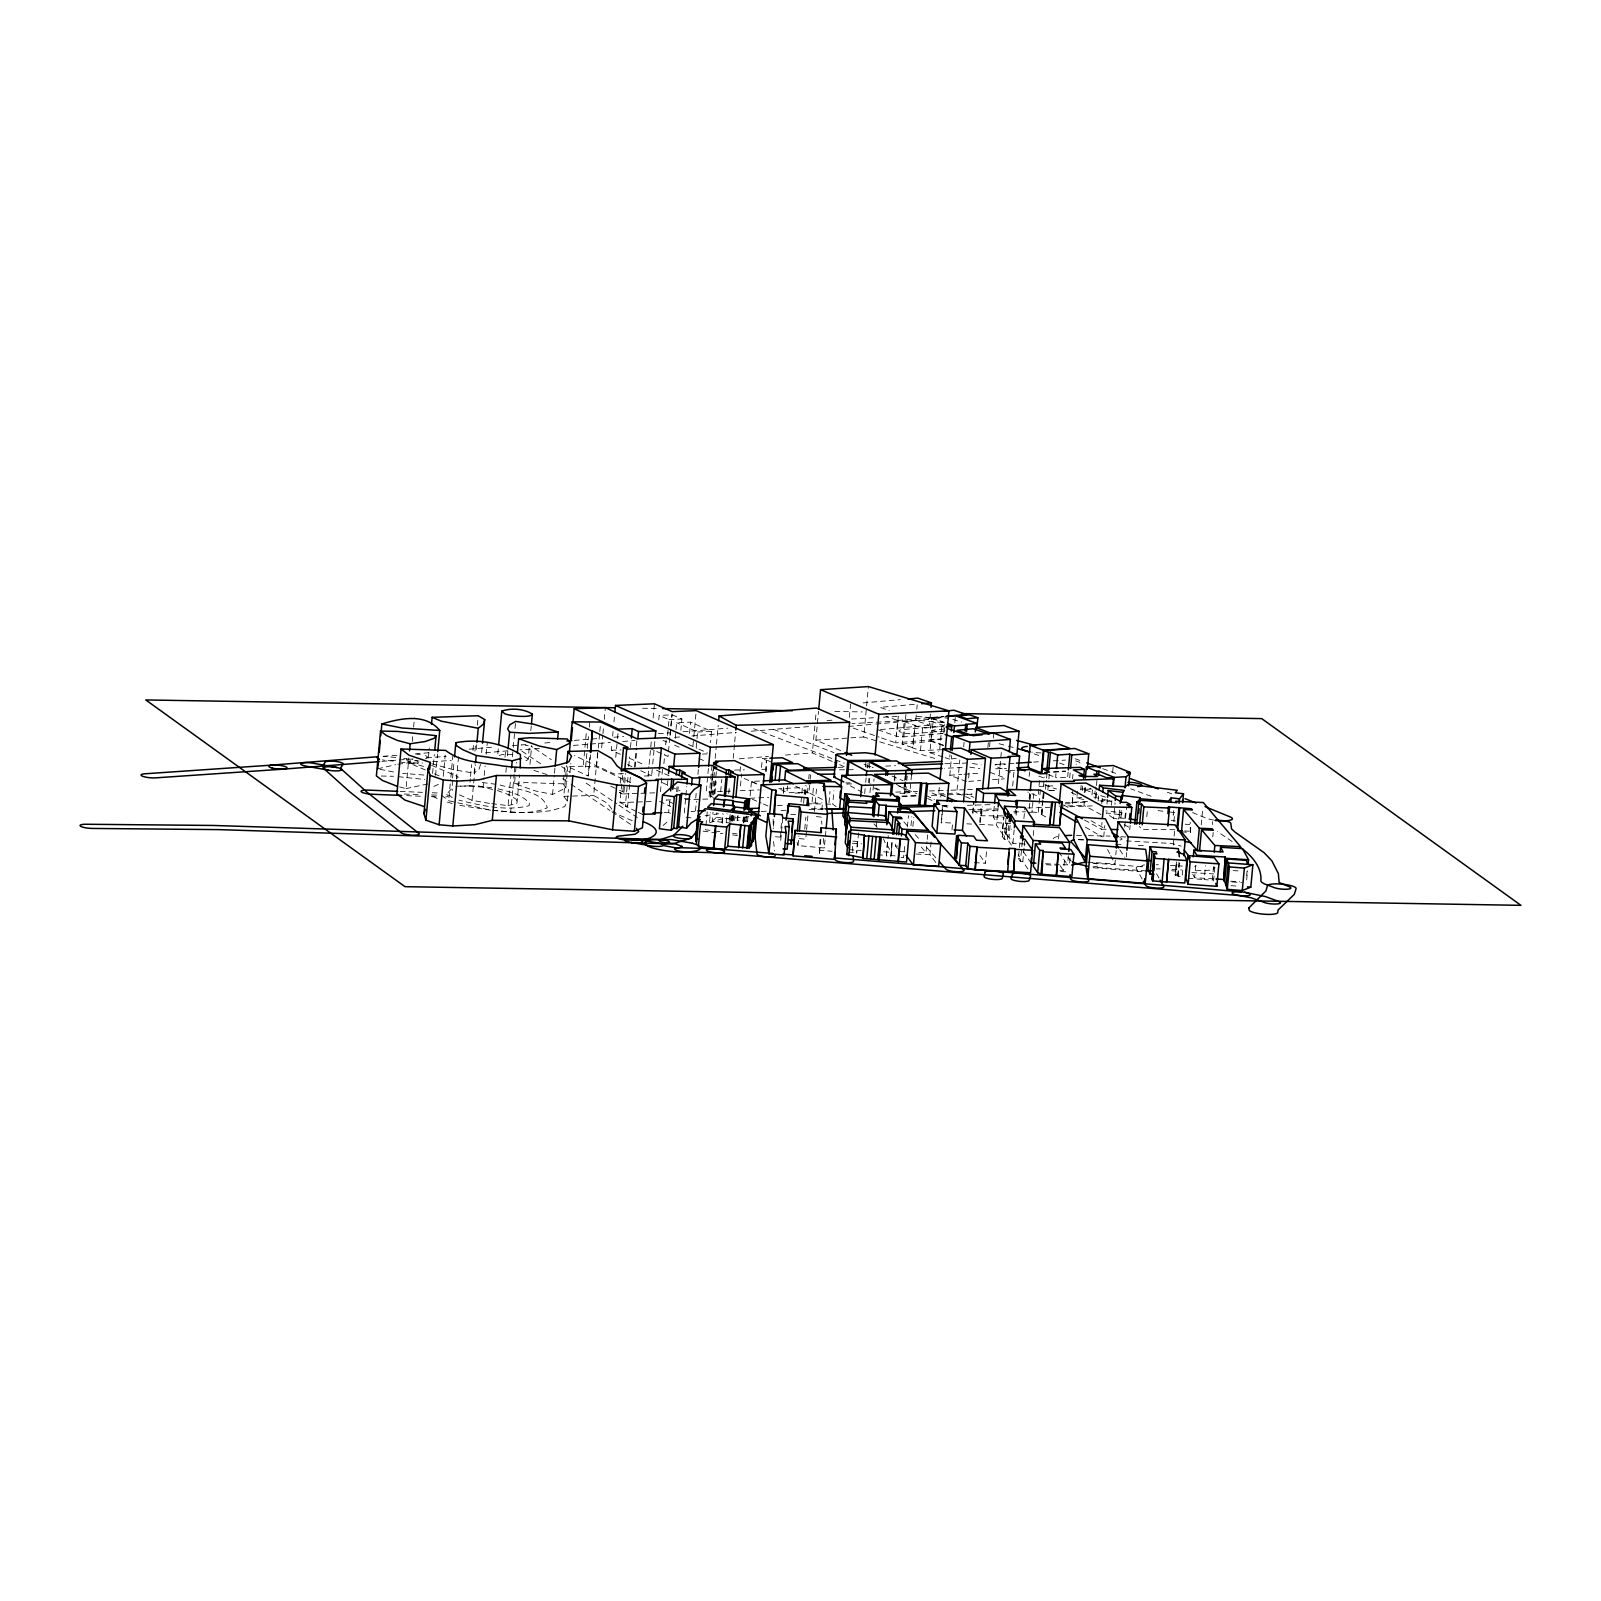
<?xml version="1.0" encoding="UTF-8"?>
<svg xmlns="http://www.w3.org/2000/svg" width="1601" height="1601" viewBox="0 0 1601 1601"><rect width="100%" height="100%" fill="white"/><g stroke="black" fill="none" stroke-linecap="round" stroke-linejoin="round"><path stroke-width="0.75" stroke-dasharray="5 3.75" d="M1212.617 824.575L1212.617 821.653M399.59 786.932L406.014 788.613L408.855 757.933M397.788 764.257L410.316 762.596L410.757 757.873M412.278 741.363L412.718 736.64M413.598 727.194L414.479 717.748M428.428 757.453L429.308 748.007M432.59 773.443L434.331 754.551M435.592 775.324L437.553 754.091M443.237 776.385L445.198 755.132M488.305 809.646L448.68 800.74L450.641 779.487M450.862 777.145L452.823 755.892M452.343 780.467L452.262 790.454M452.563 778.106L454.104 761.596M456.465 779.147L458.887 753.19M455.825 786.231L469.653 785.891L470.314 778.806M470.534 776.445L471.635 764.638M472.935 750.469L473.596 743.404M474.957 751.149L475.597 744.065M477.358 725.193L478.239 715.747M431.71 763.717L453.783 769.801L474.096 773.123L474.977 763.697M476.277 749.528L476.718 744.805M489.366 803.402L472.055 800.34L475.357 764.938M481.621 752.63L482.281 745.546M492.608 789.433L483.142 787.292L484.022 777.846M484.242 775.484L485.103 766.058M486.204 754.251L487.304 742.444M498.291 748.888L497.631 755.972L502.574 754.371L512.76 754.411M504.995 757.173L505.656 750.089M505.876 772.342L506.316 767.619M507.417 755.812L507.857 751.089M512.38 756.813L513.02 749.728M513.241 747.367L514.782 730.836M515.002 728.475L515.662 721.411M491.707 803.682L508.077 805.623L510.939 774.924M492.428 810.126L510.659 812.247L514.161 774.464M514.381 772.102L514.802 767.399M567.154 773.763L565.853 787.932L552.545 794.416L535.334 790.954L514.521 783.549L515.382 774.124M515.602 771.762L516.483 762.316M508.077 805.623L516.963 803.262L519.585 774.944M525.908 760.555A15.61 3.302 5.3 0 0 528.19 758.974L529.291 747.187M530.812 730.656L531.252 725.933M529.951 764.317L531.692 745.446M552.545 794.416L554.286 775.544M554.506 773.183L554.967 767.439M565.853 787.932L563.212 783.85L564.092 774.404M564.292 772.042L564.733 767.319M510.659 812.247L534.474 812.508L551.284 810.666L564.733 806.604L567.334 801.1L563.772 796.297L566.614 765.618M567.374 771.422L567.815 766.699M567.334 801.1L568.435 789.293M569.956 772.763L570.837 763.317M630.754 782.689L596.533 766.879L583.224 766.179L584.745 749.648M584.965 747.287L586.286 733.138M585.586 767.259L587.107 750.749M587.327 748.387L588.428 736.58M589.308 727.134L589.728 722.411M590.589 754.751L588.167 776.005L590.149 754.771M611.702 809.085L607.499 803.282L593.671 795.457L597.813 750.609M596.533 766.879L598.054 750.369M598.274 748.007L599.595 733.838M599.815 731.477L600.695 722.031M601.636 747.767L602.736 735.96M602.957 733.598L603.397 728.875M604.277 719.429L605.358 707.622M620.367 754.271L611.322 750.289L611.762 745.566M612.643 736.12L613.083 731.397M613.943 721.971L614.384 717.248M615.765 757.433L617.286 740.923M617.506 738.561L618.166 731.477M620.227 783.029L621.088 773.583M629.653 784.53L627.652 806.164L619.987 802.561L623.109 768.92M654.729 792.835L622.569 793.956L623.449 784.51M623.67 782.149L624.31 775.064M622.569 793.956L619.347 792.455L623.93 792.295L625.691 773.423M628.733 766.399L629.613 756.953M630.494 747.507L631.154 740.442M636.037 811.287L625.291 806.244L627.312 784.61M627.532 782.209L627.972 777.406M629.873 782.129L630.774 772.523M634.436 767.159L636.197 748.267M636.398 745.906L637.058 738.821M635.237 766.939L636.978 748.067M653.108 717.968L654.429 703.8M648.065 776.105L648.825 766.599M649.145 764.297L651.567 738.341M644.242 776.025L651.647 775.765L652.528 766.319M652.748 763.957L654.949 740.342M658.751 719.93L659.172 715.427L672.08 714.826L681.906 719.009L680.865 730.216M658.731 776.225L659.172 771.502M660.453 791.695L662.694 767.659M663.895 763.697L664.775 754.251M665.656 744.825L666.096 740.102M667.577 735.319L668.197 728.595M668.397 726.354L669.018 719.629L659.172 715.427M669.778 737.601L668.017 756.493L650.266 748.648M669.998 735.239L670.659 728.155M670.859 725.793L671.96 714.006M670.219 734.999L670.839 728.275M671.039 726.033L672.08 714.826M667.377 785.611L668.057 778.406M675.222 738.401L675.842 731.677M676.042 729.436L676.683 722.711L690.611 722.131L711.544 731.377L710.504 742.584M670.499 813.368L668.638 812.487L669.958 798.078M676.563 791.614L677.023 786.811M677.783 791.715L678.244 786.912M689.571 733.338L690.611 722.131M684.287 812.928L686.729 786.491M692.953 746.046L693.613 738.962M693.833 736.6L696.235 710.624M696.155 747.647L696.775 740.923M696.995 738.681L697.616 731.957L676.683 722.711M695.755 798.078L696.175 793.356M697.936 774.484L698.596 767.399M695.494 810.886L696.395 801.26M708.402 768.52L706.221 792.115L730.436 791.114M707.222 811.847L705.541 829.798L712.505 830.699M712.025 765.398L708.903 799.039L685.088 799.579M710.324 797.538L712.345 775.925M713.085 769.741L710.624 796.177L713.346 797.438M710.884 796.638L713.566 767.8M715.147 758.434L716.247 746.626M716.468 744.265L718.209 725.393M709.583 821.613L710.424 812.648M712.325 794.897L714.546 770.882M713.566 795.037L714.907 780.628M714.266 794.156L716.708 767.72M731.237 823.114L712.205 821.193L713.025 812.227M714.987 793.636L716.107 781.628M712.205 821.193L716.488 817.23L716.908 812.748M720.69 791.474L721.791 779.447M721.971 822.494L722.811 813.528M722.291 823.274L723.112 814.289M728.735 793.616L729.396 786.411M726.214 822.774L727.054 813.808M733.178 758.354L734.499 744.185M734.719 741.823L735.599 732.377M738.141 815.589L737.2 820.533L729.316 819.472L729.716 814.989M729.316 819.472L730.216 814.529M729.796 821.593L730.436 814.869M730.897 821.393L731.517 814.669M731.497 819.552L731.917 815.069M731.457 820.873L732.077 814.149M732.157 819.892L732.578 815.409M732.718 821.353L733.138 816.87M733.338 820.052L733.738 815.569M734.539 820.513L734.959 816.03M740.042 771.622L740.483 766.819M737.2 820.533L737.621 816.05M740.463 785.971L741.583 773.963M742.944 821.453L743.364 816.97M743.464 823.074L744.085 816.35M743.965 822.574L744.605 815.83M744.945 821.733L745.366 817.23M746.586 816.11L745.966 822.834L747.527 821.393L737.721 820.072M747.527 821.613L747.947 816.91M750.149 795.837L751.489 781.428L760.875 780.988M761.536 767.399L762.356 758.434L767.339 758.274M765.418 771.562L766.459 760.355L762.356 758.434M766.379 771.542L766.459 760.355M773.163 819.092L773.283 828.638M773.503 826.236L774.164 819.032M783.249 791.915L783.69 787.112M783.469 793.396L784.09 786.671M782.809 818.011L780.728 840.445L780.768 830.399M780.988 828.157L781.608 821.413M787.552 785.931L786.912 792.655L778.506 788.272M801.04 802.021L802.381 787.592L778.887 788.693M825.876 831.179L824.315 848.01L798.018 845.608L798.919 836.002M803.582 803.362L804.202 796.638M804.402 794.396L805.243 785.411M805.443 794.776L806.264 785.811M789.213 792.615L807.504 792.275L808.545 781.068M808.745 778.826L809.165 774.344M804.763 829.118L805.863 817.11M832.2 761.456L812.347 752.89L815.189 722.211M815.409 719.85L816.07 712.765M822.294 799.419L808.905 792.775L809.926 781.568M810.146 779.327L810.566 774.844M806.404 832.02L805.743 839.224L799.019 838.584M806.624 829.618L808.185 812.788M840.525 750.529L815.87 740.122L818.531 711.284M812.087 801.961L813.548 786.251M814.409 811.467L816.65 787.432M821.833 809.946L822.494 802.741M820.793 839.384L819.332 855.074L820.092 838.964M828.998 802.741L830.038 791.514M836.142 806.644L832.72 804.182L833.961 790.734M849.331 717.468L850.591 704.02M934.764 758.434L863.719 737.02L866.381 708.202M866.601 705.801L868.402 686.569M858.556 832.96L856.675 853.153L857.456 839.244M865.501 766.799L866.121 760.075M864.66 793.556L865.501 784.57M865.701 782.329L866.121 777.846M867.602 768.04L868.242 761.296M869.343 768.04L869.963 761.296M868.563 782.629L868.963 778.146M869.343 783.069L869.743 778.586M869.963 792.695L870.784 783.73M873.005 790.114L874.046 778.887M876.347 826.356L876.968 819.632M942.068 738.821L895.679 742.884L897.761 720.47L885.973 716.347M942.329 733.518L903.845 736.9L896.44 736.22L898.521 713.786M892.177 842.766L890.916 856.215L886.374 855.875L887.594 839.524M886.374 855.875L888.255 835.682M894.239 779.947L895.079 770.982M894.679 781.108L895.099 776.625M890.916 856.215L891.837 842.066M883.692 851.832L891.137 852.292L891.977 843.327M904.205 721.611L915.072 725.353L912.99 747.787L902.123 744.045L904.205 721.611L933.343 718.969L943.589 722.491M903.845 736.9L905.926 714.486M904.665 851.832L899.922 851.592L895.419 845.928L895.84 841.446M911.509 774.844L909.848 792.775L903.865 789.573L904.485 782.829M904.705 780.588L905.105 776.105M905.706 782.028L904.665 793.235L905.005 781.648M905.225 779.407L905.626 774.924M905.926 779.787L906.546 773.063M903.865 789.573L905.966 789.533L906.586 782.809M906.806 780.568L907.227 776.085M942.148 749.708L920.475 750.629L912.35 747.827L915.072 725.353M930.381 714.066L929.34 725.273L915.732 720.53L916.573 711.564M916.773 709.323L917.193 704.84M904.625 846.469L903.584 857.676L900.883 857.516M907.427 826.937L908.467 815.71M910.969 825.656L911.81 816.67M912.89 826.396L913.711 817.431M920.475 750.629L922.556 728.215L914.411 725.413M943.229 745.085L929.481 740.202L931.562 717.788L943.509 716.788M943.009 756.973L929.861 752.71L931.942 730.296L945.31 728.875M943.569 745.626L931.262 741.383L933.343 718.969M918.874 852.512L925.978 852.873L927.019 841.666M927.219 839.404L927.639 834.922M935.764 862.459L929.921 854.734L931.382 839.024M939.747 748.888L941.828 726.454L922.556 728.215M943.87 733.138L944.71 724.172M945.411 796.718L938.706 793.936L939.367 786.851M942.629 809.626L941.388 823.094L942.369 806.724M956.257 758.414L949.573 759.114L949.993 754.631M966.404 781.528L949.793 775.264L951.614 755.632M954.816 722.531L955.457 715.787M951.975 829.838L952.595 823.094L940.908 822.414M970.146 798.579L956.758 792.995L959.82 759.955M963.682 746.786L964.082 742.304M968.645 777.946L969.305 770.861M972.608 812.868L973.628 801.641M973.008 813.428L974.048 802.201M1002.766 815.89L981.573 815.77L974.709 811.407L975.329 804.683M979.712 822.093L981.173 806.384M980.232 822.834L981.693 807.124M981.573 815.77L982.414 806.804M987.877 747.587L988.497 740.863M989.578 746.666L990.198 739.942M993.32 738.061L993.781 733.158M974.409 862.639L985.436 863.239L986.696 849.771M1010.671 823.694L996.703 822.654L993.3 816.89L994.341 805.683M998.404 783.669L1001.686 748.247M1004.307 813.948L1002.226 836.382L1004.307 836.482L996.422 825.235L997.963 809.185M1006.849 822.854L1005.808 834.081L1002.486 828.658L1003.527 817.451M1011.492 845.168L1007.449 839.344L1004.187 839.184L1006.188 816.31M1006.028 834.081L1007.069 822.874M1007.449 839.344L1009.511 816.93M1012.673 786.011L1013.913 772.563L1009.35 772.823M1025.1 844.047L1012.913 843.367L1008.99 837.323L1010.451 821.633M1015.014 813.948L1015.434 809.466M1012.913 843.367L1014.153 829.898M1016.155 815.069L1016.575 810.586M1018.596 856.315L1020.457 836.142M1023.9 818.591L1024.94 807.384M1027.982 869.023L1022.799 861.618L1020.437 861.498L1022.519 839.064M1029.183 776.345L1029.583 771.862M1022.799 861.618L1024.04 848.17M1024.26 845.928L1024.88 839.204M1029.143 798.359L1029.763 791.634M1029.483 799.519L1030.103 792.795M1029.343 808.185L1031.004 790.254M1028.923 812.668L1031.985 812.047L1033.025 800.84M1033.245 798.599L1033.866 791.875M1033.265 835.482L1033.886 828.758M1039.529 780.528L1038.068 796.217L1027.722 792.035M1042.571 801.04L1041.33 814.489L1038.269 812.528L1040.35 790.094M1043.472 786.031L1044.312 777.065M1042.771 798.799L1043.392 792.075M1041.651 813.608L1042.891 800.14M1043.112 797.898L1043.732 791.174M1042.131 814.169L1042.751 807.444M1043.572 798.479L1044.212 791.755M1045.533 789.253L1046.374 780.287M1046.574 778.046L1046.994 773.543M1047.834 790.053L1048.675 781.088M1048.875 778.846L1049.295 774.364M1070.148 772.883L1069.728 777.366L1055.619 777.426L1056.24 770.701M1058.521 838.844L1059.162 832.12M1067.707 776.585L1068.107 772.102M1059.822 870.544L1063.504 870.744L1064.765 857.295M1072.53 778.866L1072.95 774.384M1065.145 803.802L1072.35 803.762L1072.57 791.414M1072.35 803.762L1073.19 794.776M1045.593 863.679L1067.527 864.88L1068.367 855.915M1069.588 863.019L1070.208 856.275M1083.717 799.559L1076.833 797.918L1077.453 791.194M1080.755 789.913L1081.155 785.431M1082.236 790.734L1082.656 786.251M1084.337 792.815L1084.978 786.091M1101.048 814.589L1083.977 805.503L1084.397 801.02M1085.218 792.055L1085.638 787.572M1092.462 789.913L1091.842 796.658L1111.394 801.2L1101.428 801.561M1105.531 797.158L1094.844 793.716L1095.464 786.992M1095.204 798.979L1096.245 787.752M1096.465 785.511L1097.085 778.786M1096.265 796.818L1096.685 792.335M1098.146 800.98L1098.766 794.256M1101.768 803.542L1102.389 796.818M1106.111 829.318L1101.388 829.218L1102.008 822.474M1103.729 836.803L1104.77 825.576M1106.971 803.962L1107.392 799.479M1112.655 772.242L1113.275 765.518M1111.454 805.303L1111.874 800.82M1116.998 818.851L1113.596 818.431L1115.056 802.741M1119.539 810.086L1118.699 819.072L1120.32 811.127M1087.639 862.179L1114.936 863.9L1115.577 857.175M1115.777 854.934L1116.197 850.451M1113.596 818.431L1106.131 812.948L1120.78 814.729L1121.2 810.246M1120.86 818.071L1121.48 811.347M1124.943 818.011L1125.563 811.287M1124.703 827.177L1125.323 820.452M1125.523 818.211L1126.564 807.004M1126.303 856.995L1126.724 852.512M1129.726 829.878L1130.146 825.396M1146.796 816.63L1147.417 809.906M1173.593 810.706L1173.173 815.189L1175.174 812.688L1167.829 811.787M1173.893 821.453L1174.734 812.487M1173.293 845.088L1173.913 838.364M1174.133 836.122L1174.754 829.398M1182.759 870.144L1182.138 876.868L1175.214 875.347L1175.914 863.279M1175.214 875.347L1176.455 861.878M1174.874 874.486L1177.696 874.686L1176.235 871.084L1177.075 862.118M1177.756 875.507L1178.996 862.058M1178.196 876.608L1179.437 863.139M1181.478 831.94L1190.323 832.34L1190.183 822.214M1190.323 832.34L1190.944 825.616M1213.618 878.869L1194.606 877.688L1195.867 864.24M1201.21 824.975L1202.671 809.265M1213.518 866.721L1212.277 880.19L1204.272 879.609L1205.433 865.881M1212.778 836.963L1213.178 832.48M1213.578 881.01L1215.239 863.079M1246.699 875.487L1247.099 871.004M1246.679 879.93L1247.519 870.944M480.54 764.417L479.139 769.12L474.096 773.123M1120.78 814.729L1122.281 812.848L1105.831 810.846M425.606 758.794L427.187 757.373A9.126 1.921 5.3 0 0 423.465 755.052M663.134 825.456L668.738 820.553M451.362 789.013L447.299 793.436L452.202 797.698M1053.118 838.624L1054.839 837.383A29.338 6.204 5.3 0 1 1060.242 836.002M433.831 786.451L439.595 783.77M709.563 822.794L720.25 819.252L749.128 816.67M427.847 783.95L406.014 788.613M377.696 768.82L395.667 764.678M705.14 815.75L718.989 813.668M1092.883 866.901L1096.225 866.421A9.126 1.921 5.3 0 0 1092.662 862.979M1194.686 866.601L1196.207 865.761M944.89 730.997L913.711 733.658A9.126 1.921 5.3 0 1 900.943 732.197A9.126 1.921 5.3 0 1 902.424 729.616L944.11 725.833M929.861 752.71L938.766 751.77M544.82 743.024L551.965 742.324M432.63 761.716L451.262 760.455M1076.833 797.918L1081.616 797.478M382.019 761.376L396.708 760.135M902.123 744.045L931.262 741.383M415.119 753.951L432.31 752.43M469.113 749.188L493.668 747.027M426.566 757.973L446.199 756.232M485.463 752.77L507.557 750.829M863.039 702.919L900.382 699.637M914.311 704.36L880.11 707.362L889.315 710.584M897.761 720.47L944.15 716.387M848.51 726.434L873.406 724.252M875.887 724.032L915.732 720.53M880.47 729.576L929.34 725.273M514.521 783.549L525.588 782.589L563.212 783.85M929.481 740.202L941.428 739.222M574.299 740.402L599.014 738.441M613.863 737.26L623.75 736.48M658.371 733.718L670.739 732.738M683.107 731.757L727.614 728.195M573.358 745.426L588.167 744.245M590.649 744.045L610.401 742.464M622.749 741.483L635.097 740.503M674.601 737.361L679.544 736.96M691.912 735.98L736.42 732.417M751.249 731.237L766.079 730.036A1502.539 317.518 5.3 0 1 811.927 726.374M739.282 758.814L768.5 756.452M785.551 755.072L812.347 752.89M525.929 744.605L521.246 744.945A9.126 1.921 5.3 0 1 528.23 745.746M539.437 748.468L519.925 749.888M512.24 745.606L518.884 745.125M413.098 758.994L399.109 759.975M949.793 775.264L961.661 774.424M964.022 774.264L980.653 773.083M1053.398 771.822L1065.506 770.982M968.785 781.368L980.653 780.528M992.54 779.687L1004.407 778.846M827.057 720.53L834.141 720.05M383.279 756.252L397.889 755.252M1053.698 772.202L1065.566 771.382M815.87 740.122L863.719 737.02M1013.973 763.297L994.981 764.357M1033.626 762.076L1038.529 761.776M1053.258 760.855L1065.546 760.075M851.472 719.029L873.486 717.768M883.272 717.208L897.421 716.488M974.709 811.407L997.943 810.086M1091.642 789.013L1084.297 789.413L1094.844 793.716M938.706 793.936L956.758 792.995M1087.579 801.521L1065.546 802.501M1099.887 800.9L1109.713 800.4M1092.282 805.903L1069.468 806.784M669.018 719.629L681.906 719.009M761.276 811.447L766.239 811.187M781.088 810.466L788.513 810.106M790.734 814.609L795.637 814.369M944.83 763.737L967.064 763.037M962.161 767.499L944.57 768.28M749.928 798.259L768.72 797.378M777.326 805.523L784.39 805.183M967.504 789.633L972.447 789.413M1039.089 786.451L1056.36 785.671M971.787 794.256L967.124 794.456L973.708 797.318M1048.695 790.594L1056.12 790.254M1080.835 789.133L1090.721 788.693M697.616 731.957L711.544 731.377M611.322 750.289L621.068 749.888M702.499 754.091L707.142 753.891M1009.931 770.441L1014.894 770.241M740.122 790.694L759.494 789.893M865.901 766.879L873.305 766.579M885.673 766.099L895.559 765.698M460.548 786.151L476.818 785.851L493.348 787.952M583.224 766.179L568.035 766.699L588.167 776.005M623.469 773.643L614.224 773.963L574.439 755.612M684.347 798.479L691.192 798.239M929.481 790.974L948.492 790.294M950.874 790.214L965.123 789.713M931.442 795.377L945.751 794.876M948.132 794.796L960.06 794.376M962.441 794.296L971.987 793.956M1071.529 802.641L1086.479 802.101M895.8 792.115L917.553 791.374M902.464 796.357L916.953 795.877M995.642 768.78L1006.429 768.44M619.987 802.561L652.147 801.541M1049.676 790.694L1056.8 790.454M625.291 806.244L627.652 806.164M664.155 812.648L668.638 812.487M943.029 806.063L950.274 805.843M967.424 805.323L991.98 804.603M968.865 809.706L998.324 808.845M1027.762 807.965L1049.856 807.304M563.772 796.297L593.671 795.457M734.559 770.081L744.405 769.821M761.656 769.381L769.04 769.18M838.043 767.359L845.448 767.179L834.401 762.416M845.728 782.929L850.071 782.809M809.065 809.506L824.035 809.105M812.828 803.122L822.073 802.902M795.037 793.115L808.905 792.775M670.799 799.92L666.036 800.02L673.601 803.802M901.783 796.117L916.492 795.777M690.992 811.587L694.774 811.507M942.008 805.823L946.731 805.703M1059.062 806.104L1083.977 805.503M851.672 783.93L846.849 784.01L862.679 792.495M903.965 792.875L909.848 792.775M900.002 793.316L904.665 793.235M839.524 769.801L856.815 769.641M1013.633 811.867L1025.521 811.827M1156.422 868.883L1160.345 868.883M806.944 803.782L823.354 804.042M825.696 804.062L832.72 804.182M642.561 708.242L657.551 708.503M834.801 711.464L862.259 711.925M811.467 808.685L825.516 808.905M381.258 776.025L393.506 776.265M1076.472 835.402L1086.098 835.602M1088.5 835.642L1110.153 836.102M1078.454 839.504L1085.898 839.644M423.885 775.044L402.651 773.363M1031.985 812.047L1038.269 812.528M1156.302 864.68L1158.404 864.74M1195.967 870.744L1209.796 870.204L1213.778 868.863L1214.218 866.841M404.313 794.056L421.663 794.616M431.57 794.937L438.994 795.177M877.488 854.874L886.133 855.214M400.23 791.434L422.404 792.355M432.27 792.755L437.193 792.955A9.126 1.921 5.3 0 1 440.735 793.255M406.634 795.657L421.423 796.277M431.269 796.678L438.674 796.978M1185.16 824.235L1189.743 824.435M1174.794 829.718L1141.773 829.318L1139.412 826.496M1184.64 830.959L1189.343 831.179M895.419 845.928L897.621 846.028M993.3 816.89L1002.346 817.351M916.132 854.033L929.921 854.734M966.844 823.815L971.567 824.075M979.512 824.335L996.422 825.235M1116.037 844.167L1123.462 844.588M1138.351 845.408L1145.796 845.828M1170.431 865.421L1182.439 866.081M1171.932 869.403L1181.538 869.943M1046.193 864.76L1055.419 865.28M1060.642 871.524L1068.748 871.985M1002.486 828.658L1011.552 829.178M1120.92 836.703L1125.883 836.983M1126.263 840.905L1171.952 843.507L1181.218 846.169M1008.99 837.323L1005.808 834.081M916.913 716.427L942.529 718.669M852.272 843.247L861.638 843.847M1233.09 870.604L1240.395 871.064M848.93 849.671L861.338 850.451M1191.824 872.585L1213.738 873.926M1230.609 881.19L1239.674 881.751M1078.494 839.704L1083.457 840.025M1141.853 866.721L1093.643 863.099M1146.136 870.904L1095.504 867.322M848.35 852.172L856.195 852.693M852.853 841.125L860.297 841.626M1171.532 870.764L1176.235 871.084M1231.99 881.891L1241.736 882.591M1231.009 885.673L1238.333 886.194M1188.142 878.189L1204.272 879.609M890.596 855.514L895.119 855.875M775.384 836.743L780.147 837.123M1093.243 867.702L1143.594 871.805M819.052 850.171L832.1 851.292M398.309 776.685L424.745 779.487M942.369 722.531L920.435 720.55L900.743 720.91A1502.539 317.518 5.3 0 0 851.972 723.652M482.321 782.509L495.429 784.21M393.246 761.075L385.841 760.355A9.126 1.921 5.3 0 1 382.399 759.875M469.653 785.891L483.142 787.292M490.727 810.206L458.246 805.143M492.928 810.446C510.779 811.627 530.531 815.409 547.282 807.765C542.579 789.953 514.381 789.593 499.492 784.85M395.807 757.473L386.642 756.553A9.126 1.921 5.3 0 0 383.139 756.372M1158.043 810.606L1165.368 811.487M1171.212 820.513L1175.334 821.013M1119.699 817.851L1124.322 818.411M816.37 816.55L821.173 817.15L821.893 824.275M714.826 830.999L721.791 831.9M732.538 833.3L737.12 833.901M703.039 831.119L722.771 833.661M732.658 834.922L737.601 835.562M686.109 817.21L693.153 818.131M716.488 817.23L729.796 819.012M403.712 758.474L412.498 759.815M972.427 763.517L981.213 764.878M969.746 767.139L979.832 768.7M399.99 761.936L407.034 763.037A9.126 1.921 5.3 0 0 418.441 762.776M498.071 788.853C508.958 791.534 521.846 794.316 529.331 803.202L529.151 805.703C506.236 811.407 481.541 805.683 458.987 800.16M379.937 769.281L395.667 772.422M999.044 743.705L1006.008 745.566M1008.33 746.186L1015.294 748.047M452.162 803.502L445.078 801.421M410.316 762.596L423.685 766.479M952.735 719.369L961.521 722.071M533.934 770.421L547.322 774.664M931.942 730.296L942.889 733.838M945.19 757.693L949.573 759.114M753.631 728.695L844.247 763.197M941.828 726.454L944.23 727.274M472.055 800.34L458.486 794.476M944.37 725.713L932.162 721.811A14.409 3.042 5.3 0 1 930.641 717.808A14.409 3.042 5.3 0 1 948.112 718.289M878.028 729.796L896.44 736.22M853.213 728.075L879.169 737.14M881.531 737.961L895.679 742.884M931.562 717.788L945.31 722.671M773.523 729.416L834.001 752.63M1075.152 758.734L1082.096 761.235M1102.749 768.7L1118.819 774.484M1034.086 753.851L1038.709 755.512M1059.502 763.017L1064.105 764.658M1167.369 792.235L1171.792 793.836M1151.179 796.317L1130.746 788.813M497.351 790.494L509.438 794.997L516.282 799.299L516.963 803.262M1038.809 776.085L1045.653 778.666M1010.511 771.942L996.803 766.799A9.126 1.921 5.3 0 1 996.322 764.598A9.126 1.921 5.3 0 1 1005.448 764.498M1044.753 784.81L1053.898 788.252A9.126 1.921 5.3 0 0 1056.52 788.993M990.138 772.402L1004.708 777.886M1048.355 774.664L1055.619 777.426M863.96 764.137L873.165 767.68M1192.525 812.568L1206.153 818.131A14.409 3.042 5.3 0 0 1213.478 819.992M892.037 776.085L903.184 780.788M898.881 786.151L916.793 793.716M663.014 740.382L666.937 742.043M632.215 820.653L617.826 814.529L613.103 811.027M751.489 781.428L758.254 784.33M752.19 799.219L761.195 803.062M763.437 804.022L767.94 805.963M431.61 765.378L456.745 776.125A9.126 1.921 5.3 0 1 456.445 778.246M425.366 769.981L409.356 763.137A9.126 1.921 5.3 0 1 409.656 761.015A9.126 1.921 5.3 0 1 419.082 761.075M434.491 773.883L441.356 776.825M932.162 793.015L940.988 796.938M698.877 758.474L705.681 761.476M744.245 778.486L757.853 784.49M629.393 758.254L642.962 764.237M656.51 770.201L670.059 776.185M688.53 744.545L696.915 748.247M698.997 749.168L707.382 752.87M674.601 745.145L680.885 747.907M927.619 798.519L931.962 800.46M942.789 805.263L949.293 808.145M524.408 756.553L528.19 758.974M437.173 798.559L430.849 795.057M627.532 764.618L631.915 766.639M640.68 770.701L651.647 775.765M662.154 782.589L668.858 785.691M671.099 786.711L680.065 790.854M610.701 786.191L617.306 789.233M619.527 790.254L623.93 792.295M767.419 760.335L773.623 763.237M659.572 801.301L670.799 806.584M638.179 812.307L642.481 814.329M926.299 795.537L934.464 799.599M1071.289 792.315L1077.473 795.417M795.637 786.111L807.504 792.275M1124.302 824.735L1128.765 827.117M874.086 787.972L878.048 790.094M896.38 784.39L905.966 789.533M875.787 787.972L879.75 790.094M1084.457 819.972L1101.388 829.218M1041.33 814.489L1047.374 817.851M1063.664 804.903L1069.988 808.545M1091.061 820.733L1105.811 829.258M1085.378 827.137L1102.429 837.003M534.974 748.628L551.344 759.675M561.571 766.559L569.776 772.082M586.146 783.129L616.845 803.822M618.907 805.203L637.318 817.611M521.986 751.189L542.439 764.978M562.872 778.746L569.015 782.889M571.057 784.27L609.901 810.446M611.942 811.827L632.395 825.616M1232.17 841.586L1217.561 831.639M441.476 795.257L448.68 800.74M1067.887 857.356L1071.129 860.958M903.865 821.873L908.748 827.337M915.232 834.621L920.115 840.085M926.599 847.369L936.345 858.316M874.026 823.915L877.128 827.377M921.335 847.029L925.978 852.873M1020.437 861.498L1018.376 858.556L1020.978 858.696L1018.276 854.834M980.032 855.514L985.436 863.239M1002.226 836.382L1004.187 839.184M1058.741 851.912L1067.527 864.88M1023.419 851.752L1030.944 862.879M1119.799 849.831L1124.843 857.356M1060.042 865.521L1063.504 870.744M1156.602 873.726L1158.984 878.028M1142.153 879.049L1136.19 868.322A9.126 1.921 5.3 0 1 1140.733 866.801M1192.765 874.286L1194.606 877.688M887.234 845.028L891.137 852.292M1107.552 849.511L1109.653 853.613M1110.714 855.674L1114.936 863.9M883.452 838.804L885.153 842.746M796.958 842.306L798.018 845.608M773.563 841.526L774.644 850.952M823.354 838.504L824.315 848.01M406.774 758.534L406.914 760.255A9.126 1.921 5.3 0 0 412.678 762.516A9.126 1.921 5.3 0 0 422.544 762.937M852.512 846.429L852.853 851.412M1041.03 752.93A14.409 3.042 5.3 0 1 1031.804 752.15M531.092 746.446A9.126 1.921 5.3 0 1 532.913 747.247M1142.554 866.801A9.126 1.921 5.3 0 1 1144.475 864.86M1119.839 837.563A9.126 1.921 5.3 0 1 1118.739 840.205M416.68 754.131A9.126 1.921 5.3 0 1 420.222 754.451M446.599 794.576A9.126 1.921 5.3 0 1 444.378 797.078M415.62 760.455A9.126 1.921 5.3 0 1 417.841 761.255M1075.632 760.915A9.126 1.921 5.3 0 1 1076.052 764.177"/><path stroke-width="1.5" d="M873.846 802.301L873.426 808.005L848.75 806.684L846.749 801.941L866.821 803.362L866.261 801.781L873.846 802.301L872.605 815.77M434.772 749.828L436.092 735.68L397.668 731.417L380.538 731.077L376.375 775.925L382.379 780.447L397.428 786.371M377.696 768.82L378.576 759.394M379.217 752.31L380.318 740.503M380.758 735.78L381.859 723.972C400.71 718.229 425.526 713.025 439.755 730.476L437.773 751.73M401.051 748.968L408.955 755.172L430.349 762.396L428.107 768.78L423.945 813.628L425.906 820.212L439.114 824.755L452.803 825.976L474.757 824.715L492.267 820.352L568.735 820.853L612.583 829.818L634.356 831.279L642.421 827.837L646.564 782.989L640.5 777.566L621.989 769.681L617.266 766.179L611.642 758.434L597.813 750.609L567.935 751.449L571.497 756.232L568.875 761.756C547.802 769.481 524.728 768.52 502.754 765.978C483.602 762.456 461.448 762.897 445.638 750.409L401.051 748.968L396.888 793.816L404.793 800.02L424.045 806.524M409.516 750.849L410.176 743.765L425.126 741.523L434.311 738.281L436.092 735.68M431.49 724.412L432.15 717.328L478.239 715.747L484.703 719.569L482.501 743.184M429.688 769.461L430.349 762.396M425.906 820.212L430.069 775.364L428.107 768.78M439.114 824.755L443.277 779.907L430.069 775.364M454.524 756.873L455.845 742.704C477.438 738.521 501.673 742.824 520.445 754.451L520.245 767.86M452.803 825.976L456.965 781.128L478.919 779.867L496.43 775.504L572.898 776.005L616.745 784.97L638.519 786.431L646.564 782.989M476.938 742.444L478.259 728.275L483.302 724.272L484.703 719.569M475.557 762.576L476.217 755.492L462.649 749.628L456.405 745.606L455.845 742.704M498.732 744.165L501.793 711.124C511.199 707.762 523.967 708.763 532.353 714.126L531.472 723.572M492.267 820.352L496.43 775.504M508.077 748.728L509.598 732.197L507.617 728.835L509.818 724.773L515.662 721.411L533.673 724.192L558.249 732.037L557.588 739.122M511.6 767.86L512.24 760.775L521.125 758.414M517.363 752.87L518.664 738.701L529.751 737.741L567.374 739.002L570.016 743.084L556.708 749.568L539.497 746.106L518.664 738.701M555.167 766.099L556.708 749.568M566.834 763.257L567.935 751.449M569.356 752.55L572.197 721.851L600.695 722.031L637.058 738.821L666.296 737.741L699.897 753.23L698.596 767.399M571.337 739.402L572.438 727.594M572.858 722.872L574.179 708.723L605.358 707.622L655.81 730.917L655.169 737.981M568.735 820.853L572.898 776.005M590.369 752.41L592.33 731.157L572.197 721.851M590.809 752.39L592.33 731.157M614.824 712.525L615.484 705.441L654.429 703.8L672.18 711.645L696.235 710.624L773.343 744.645L769.841 782.409M612.583 829.818L616.745 784.97M621.308 771.222L623.509 747.607L628.092 747.447L592.77 731.137M624.75 770.341L626.731 749.108L623.509 747.607M631.354 738.081L632.235 728.635L618.386 729.115L574.179 708.723M637.858 738.621L638.519 731.537L632.235 728.635M634.356 831.279L638.519 786.431M642.701 811.927L643.142 807.124M644.483 792.695L644.923 787.892M642.481 814.329L654.989 813.928L658.111 780.287L656.11 779.367L687.409 779.287L686.949 784.09M659.392 769.14L661.373 747.907L626.731 749.108M662.514 795.077L659.392 828.718L671.239 830.339L673.701 828.177L676.823 794.556L679.945 794.977L681.686 793.436L689.691 794.536L694.374 789.253L700.978 785.11L677.463 782.008L662.514 795.077L674.361 796.698L676.823 794.556M668.498 773.603L669.158 766.399L712.025 765.398L716.708 767.72L713.566 767.8L734.999 776.965L732.978 798.579M670.639 790.874L671.74 778.866M673.501 768.26L674.822 754.111L661.373 747.907M672.74 789.333L673.621 779.727M676.282 774.984L676.723 770.161L669.158 766.399M671.239 830.339L674.361 796.698M679.344 774.904L679.805 770.101L676.723 770.161M673.701 828.177L676.823 828.618L679.945 794.977M681.666 777.746L682.106 772.943L685.348 772.863L679.805 770.101M676.823 828.618L678.564 827.077L681.686 793.436M678.564 827.077L686.569 828.157L689.691 794.536M691.552 785.21L692.232 778.006L682.106 772.943M699.117 785.03L699.797 777.826L698.616 777.245L734.999 776.965M696.495 843.747L698.576 821.333L702.679 821.853L700.478 824.135L698.396 846.569L724.673 849.451L727.715 846.289L749.168 847.91L751.469 845.508L753.991 818.471L755.212 818.611L753.13 841.045L751.91 840.885L754.872 837.783L756.953 815.349L705.1 808.705L697.756 816.39L695.675 838.804L697.976 839.104M695.695 841.526L697.756 819.092L700.057 816.69L697.756 816.39M700.978 785.11L697.856 818.751L691.252 822.894L686.569 828.157M708.623 766.159L710.384 747.267L615.484 705.441M718.649 720.67L719.089 715.947L816.49 708.042L849.591 722.331L846.529 755.372M713.666 805.503L714.286 798.779L718.569 794.816L749.608 798.959L748.568 810.166M713.406 848.49L715.487 826.056L726.754 827.037L729.796 823.875L748.928 825.976L753.551 823.074L751.229 822.774L749.148 845.208L751.469 845.508M713.806 848.05L715.887 825.636M724.312 795.817L726.094 776.605M726.013 774.804L726.454 770.001L713.446 763.917L716.468 763.817L713.746 762.536L717.888 762.396L715.447 761.255L734.519 760.635L764.157 774.504L763.277 784.11M723.432 806.804L724.653 799.539L733.318 800.7L732.918 805.183M724.032 806.264L724.653 799.539M725.393 796.357L727.174 777.145M728.475 774.724L728.915 769.921L726.454 770.001M730.296 776.805L730.736 772.002L733.198 771.922L728.915 769.921M724.673 849.451L726.754 827.037M735.8 730.016L736.24 725.313L719.089 715.947M727.715 846.289L729.796 823.875M732.357 805.703L733.318 800.7M732.998 810.927L734.179 805.663L711.264 803.682L707.622 807.364L730.836 810.366L734.579 806.604L733.418 806.444M733.758 810.146L734.179 805.663M735.92 796.978L737.921 775.364L730.736 772.002M738.621 847.689L740.703 825.275M738.821 847.489L740.903 825.055M743.985 810.246L744.825 801.28L749.608 798.959M744.725 809.626L745.346 802.902L746.826 801.541L744.825 801.28M745.225 809.105L746.046 800.14M746.206 808.265L746.826 801.541M742.664 847.97L744.845 825.436M747.227 809.386L748.047 800.4M746.867 848.39L748.928 825.976M747.507 847.689L749.588 825.275M751.189 815.87L751.83 809.145L735.78 807.064L732.337 810.586L748.367 812.648L751.83 809.145M749.168 847.91L751.249 825.476M826.096 828.778L827.437 814.369L824.295 783.509L817.09 782.629L761.215 784.87L758.094 818.491L766.639 822.434M786.131 843.487L791.414 843.927L793.015 818.831L782.809 818.011L782.229 814.689L767.94 813.548L765.858 835.982L768.94 853.793L784.07 854.994L786.151 832.56L785.09 826.456L789.213 826.796L787.132 849.21L783.009 848.89M771.362 782.089L773.023 764.137L797.718 763.697L809.586 769.841L788.993 770.221L780.588 765.858L773.023 764.137M771.962 781.188L772.382 776.705M773.003 769.981L773.623 763.237L792.655 762.636L782.309 757.773L769.841 758.194M769.681 813.808L771.902 789.773L761.215 784.87M775.184 779.387L776.445 765.918M768.94 853.793L771.022 831.359L767.94 813.548M773.623 814.289L775.845 790.274L771.902 789.773M774.384 816.63L775.845 790.274M779.127 781.548L780.588 765.858M784.73 779.947L785.551 770.982L810.967 770.361L831.079 780.307L805.663 780.928L785.551 770.982M786.051 820.152L788.713 803.662L808.865 805.583L807.644 797.878L776.405 794.997M787.832 813.268L788.713 803.662M791.775 832.28L793.015 818.831M821.133 827.757L821.413 832.66L794.977 830.379L793.035 855.835L834.681 859.417L836.342 829.058L821.133 827.757L820.713 832.24M793.035 855.835L794.977 830.379M797.318 831.039L799.559 807.024L787.392 805.723M799.359 831.199L801.14 811.987L799.559 807.024M806.984 805.083L807.644 797.878M818.751 708.883L820.553 689.671L868.402 686.569L948.933 710.824L945.37 749.268M823.614 790.734L824.295 783.509M843.767 781.968L834.021 777.125L836.102 754.691L837.243 754.011L865.28 752.75L874.726 754.031L889.636 760.255L847.81 760.495L836.102 754.691M836.002 767.459L836.623 760.735M834.881 844.748L835.522 838.023M835.922 833.541L836.342 829.058M840.445 791.154L839.825 797.878L844.227 800.08M840.865 786.671L841.906 775.464L871.624 774.764L891.417 784.63L890.376 795.837M810.106 783.79L806.684 781.328L834.801 781.748L841.666 786.691L839.584 809.125L825.516 808.905M846.349 776.205L847.81 760.495M873.105 815.449L874.466 799.499L871.704 796.718L844.888 793.656L842.806 816.09L845.468 818.731L844.347 818.691L846.429 796.257L847.529 796.297L844.668 824.355L846.669 829.118L847.709 817.891M847.689 775.044L848.93 761.576L868.242 761.296L886.073 770.841L885.653 775.324M845.408 834.942L847.489 812.508L882.491 815.409L885.533 816.39L887.234 820.332L886.814 824.815M848.45 803.202L848.87 798.719L846.429 796.257M892.798 834.361L893.218 829.878L889.315 822.594L847.329 820.392L845.248 842.826L848.01 847.95M848.13 813.408L848.75 806.684M862.379 857.616L846.789 854.634L848.71 831.479L850.291 831.639L850.431 829.758L901.743 833.821L905.666 835.262L908.608 839.664L906.526 862.078L862.959 858.456L864.46 835.182L850.911 833.24L848.71 831.479M849.571 822.834L849.991 818.351L847.489 812.508M848.99 845.448L849.391 840.965M850.591 831.74L851.012 827.237L847.329 820.392M848.83 855.654L850.911 833.24M860.658 796.538L861.698 785.331L841.906 775.464M866.321 775.604L866.741 771.122L848.93 761.576M862.959 858.456L864.46 835.182M875.067 755.112L878.849 714.266L820.553 689.671M866.801 858.416L868.883 836.002L908.608 839.664M872.645 800.58L873.045 796.097L879.169 796.357L876.167 793.015L875.747 797.498M872.585 814.749L873.826 801.301L871.945 799.399L874.466 799.499M873.906 816.83L875.567 798.879L873.045 796.097M870.544 858.937L872.625 836.523M874.166 858.957L876.247 836.543M878.169 816.17L879.209 804.963L874.566 799.74L898.141 801.24L901.223 804.703L900.803 809.185M877.768 859.477L879.85 837.063M879.149 860.397L881.23 837.983M887.334 775.344L887.755 770.861L869.963 761.296L896.56 760.935L911.93 770.361L911.509 774.844M885.273 816.49L886.314 805.283L879.209 804.963M885.893 819.652L886.314 805.283M887.875 822.914L888.915 811.707L914.131 812.928L928.06 830.439L902.003 829.158L897.501 823.494L899.702 823.594L898.661 834.821M891.577 794.656L892.618 783.429L874.466 774.404L928.38 773.123L948.813 783.289L947.152 801.22M891.777 830.339L893.018 816.87L888.915 811.707M894.098 834.061L895.539 818.371L902.003 818.691L900.863 817.27L893.018 816.87M897.621 813.048L898.041 808.565L909.088 808.985L912.23 812.187L901.163 811.767L898.041 808.565M898.881 804.803L899.522 798.078L898.061 796.477L894.899 796.337L892.537 793.716L876.167 793.015M896.46 834.701L897.501 823.494M905.626 774.924L906.046 770.441L911.93 770.361M897.961 861.458L900.022 839.024M898.361 861.838L900.442 839.404M901.383 835.902L902.003 829.158M906.106 837.743L906.726 831.019L932.002 832.3L940.748 843.907L938.666 866.341L913.411 865.04L906.106 855.374M934.924 805.983L918.554 805.183L920.635 782.769L892.618 783.429M913.411 865.04L915.472 842.626L906.726 831.019M919.775 805.803L921.856 783.369L920.635 782.769M931.002 707.342L931.422 702.859L917.813 698.116L907.847 698.977M924.417 805.683L926.499 783.249L921.856 783.369M925.498 806.224L927.579 783.79L926.499 783.249M1022.639 840.765L1023.059 836.282L1009.511 816.93L1006.269 816.75L1004.307 813.948L1006.389 814.068L998.504 802.821L936.865 800.32L939.667 804.322L934.184 804.022L932.122 826.436L936.785 833.1L954.936 834.061L957.018 811.647L954.056 807.404L964.542 807.965L987.517 840.805L976.49 840.225L973.608 836.122L957.898 835.282L956.357 858.496L954.496 858.396L956.577 835.982L958.439 836.082L956.357 858.496M936.445 804.803L936.865 800.32M940.027 779.767L942.869 749.088L960.92 748.147L985.456 758.374L982.614 789.053M936.785 833.1L938.866 810.666L934.184 804.022M951.334 731.077L951.734 726.594L947.052 724.973M950.394 750.149L951.654 736.68L945.07 734.559M952.055 750.729L953.436 736.02L993.781 733.158L1010.411 739.422L1009.29 751.69M953.856 732.658L954.476 725.933L947.612 723.492M965.123 731.097L965.763 724.372L976.95 723.432L976.53 727.915M966.544 731.597L967.164 724.873L965.763 724.372M963.502 801.801L967.444 759.314L942.869 749.088M969.145 752.09L970.046 742.284L953.436 736.02M1023.059 836.282L1020.457 836.142L1022.519 839.064L1024.88 839.204L1032.645 850.291L1030.564 872.705L1013.593 871.805L1015.154 848.63L1009.27 848.31L1007.709 871.484L975.369 869.743L967.925 868.783L965.743 865.641L959.319 865.3L961.401 842.866L956.577 835.982M966.504 836.182L962.461 830.399L964.542 807.965M970.846 754.331L971.287 749.608L1001.686 748.247L1019.597 756.012L1016.535 789.053M975.289 731.957L975.709 727.474L1003.967 725.513L1019.057 731.257L1016.975 753.691L1012.272 754.011M977.03 726.714L977.871 717.748L969.546 714.867L958.419 715.887L966.704 718.749L977.871 717.748M965.743 865.641L967.825 843.207L961.401 842.866M967.925 868.783L970.006 846.349L967.825 843.207M975.549 802.441L976.79 788.993L1000.025 787.652L1009.551 793.496L983.654 793.336L976.79 788.993M974.949 869.163L977.03 846.749L970.006 846.349M975.369 869.743L977.03 846.749M982.834 802.301L983.654 793.336M988.177 788.853L991.039 758.174L971.287 749.608M994.561 803.442L995.382 794.476L1015.734 795.497L1008.59 789.473L1007.95 796.197M998.163 806.944L998.784 800.22L995.382 794.476M1003.947 812.968L1004.567 806.244L1024.94 807.384L1034.506 822.033L1034.086 826.516M1006.709 792.715L1009.991 757.313L1008.17 756.533L1019.597 756.012M1007.269 818.371L1008.11 811.667L1007.469 818.391M1009.33 821.573L1009.951 814.829L1007.89 811.647M1010.451 821.633L1011.072 814.909L1009.951 814.829M1007.809 864L1008.85 852.793M1015.855 804.983L1016.275 800.5L1062.464 802.501L1040.35 790.094L1008.59 789.473M1014.374 827.657L1014.994 820.933L1011.072 814.909M1016.775 808.345L1017.395 801.621L1016.275 800.5M1013.593 871.805L1015.154 848.63M1030.163 745.245L1028.082 767.68L1041.29 772.683L1043.372 750.249L1030.163 745.245L1056.8 743.384L1070.008 748.387L1043.372 750.249M1021.958 836.823L1022.999 825.616L1059.562 827.637L1069.608 842.466L1068.788 851.432M1030.304 790.554L1031.144 781.568L1018.076 776.325M1031.364 858.396L1030.944 862.879L1035.827 863.139M1031.784 853.893L1033.025 840.445L1022.999 825.616M1035.427 843.867L1033.345 866.281L1037.648 872.745L1041.991 874.306L1071.849 876.628L1073.931 854.214L1070.829 849.551L1060.703 848.99L1060.042 848.01L1065.586 848.31L1062.123 843.107L1039.049 841.826L1040.61 844.147L1035.427 843.867L1039.729 850.331L1037.648 872.745M1041.811 773.063L1043.912 750.609L1074.771 748.468L1088.76 753.771L1087.299 769.461M1046.894 770.321L1048.555 752.37L1043.912 750.609M1048.775 770.181L1050.436 752.25L1048.555 752.37M1041.09 872.945L1043.172 850.511L1039.729 850.331M1041.991 874.306L1043.172 850.511M1033.025 824.215L1049.516 825.336L1051.597 802.922M1049.516 825.336L1052.637 802.301M1056.44 768.46L1057.701 755.012L1050.436 752.25M1062.203 801.861L1059.562 825.596L1053.338 825.295L1055.419 802.881M1059.262 803.862L1061.143 783.69L1086.058 783.069L1122.321 802.381L1126.384 802.321L1130.846 804.703L1126.784 804.763L1131.807 807.444L1130.366 823.134M1059.562 825.596L1061.643 803.162M1056.2 875.107L1058.281 852.673L1044.072 851.892M1056.64 875.787L1058.281 852.673M1068.327 769.861L1069.788 754.171L1057.701 755.012M1070.549 768.4L1071.809 754.952L1069.788 754.171M1075.612 816.97L1073.531 839.384L1085.158 862.018L1087.239 839.584L1075.612 816.97L1105.41 818.851L1117.018 841.486L1116.397 848.21M1083.537 778.366L1084.377 769.401L1080.295 767.339L1042.231 768.58L1049.496 772.102L1044.733 772.563L1046.994 773.543L1040.15 773.803L1029.803 769.621L1017.375 770.141M1085.338 778.206L1086.379 766.979L1113.275 765.518L1129.866 772.282L1128.625 785.751M1088.12 844.688L1086.038 867.122L1087.719 878.689L1145.255 883.372L1147.337 860.938L1145.656 849.371L1088.12 844.688L1089.801 856.255L1087.719 878.689M1096.505 775.785L1096.925 771.302L1086.379 766.979M1098.546 775.685L1098.966 771.182L1096.925 771.302M1099.187 789.773L1099.587 785.27L1125.363 786.691L1128.305 784.29L1177.255 790.274L1175.254 792.775L1183.499 793.776L1182.679 802.761M1102.789 792.335L1103.209 787.852L1099.587 785.27M1102.429 817.991L1103.469 806.784L1061.143 783.69M1107.592 797.238L1108.212 790.514L1122.861 792.315L1124.362 790.434L1103.209 787.852M1112.855 785.511L1113.475 778.786L1111.274 777.746L1106.611 777.766L1098.346 774.384L1093.923 774.224L1097.285 776.545L1081.996 776.445L1078.914 775.504L1083.697 775.044L1073.35 769.901L1084.377 769.401M1113.275 786.351L1114.116 777.386L1098.966 771.182M1115.257 800.5L1115.677 796.017L1108.212 790.514M1116.237 841.926L1118.098 821.753L1175.174 824.915L1185.24 839.985L1183.779 855.674M1120.16 803.362L1121.761 795.417L1140.332 797.698L1139.912 802.181M1121.14 802.161L1121.761 795.417M1122.241 799.039L1122.861 792.315M1125.003 787.932L1126.043 776.725L1130.026 773.803L1126.744 772.462L1129.866 772.282M1129.606 818.151L1130.006 813.668M1126.924 850.271L1128.185 836.823L1118.098 821.753M1134.809 824.295L1136.89 801.861L1139.732 802.001L1138.291 800.3L1176.915 802.641L1175.774 801.26L1203.292 802.541L1240.515 846.649L1214.839 845.468L1201.53 829.698L1213.398 830.239L1212.177 828.798L1199.329 828.197L1183.559 809.506L1192.405 809.926L1191.424 808.745L1168.51 806.904L1167.889 813.628M1136.77 824.135L1138.651 803.942L1136.89 801.861M1138.691 813.208L1139.112 808.725M1139.612 824.255L1141.493 804.082L1138.651 803.942M1142.193 824.835L1143.854 806.884L1141.493 804.082M1179.357 856.735L1178.316 848.67L1150.058 846.729L1147.977 869.143L1149.958 874.026L1154.001 874.286M1149.958 874.026L1152.04 851.592L1150.058 846.729M1152.04 851.592L1156.082 851.872L1156.923 853.933L1153.701 853.713L1152.14 879.589L1154.221 857.175L1153.881 870.684M1168.61 859.337L1166.529 881.751L1184.82 883.012L1186.901 860.598L1168.61 859.337L1166.689 882.131L1152.64 880.83L1154.221 857.175M1153.06 879.669L1153.46 875.167M1162.126 881.811L1164.087 859.057L1154.721 858.416M1167.829 826.016L1169.49 808.065L1168.51 806.904M1170.811 802.321L1171.232 797.838L1179.477 798.839L1183.499 793.776M1179.056 803.322L1179.477 798.839M1177.075 827.577L1178.956 807.384M1179.657 808.205L1177.576 830.639L1182.278 830.859M1183.559 809.506L1181.478 831.94L1197.248 850.631L1201.53 850.811M1187.922 855.614L1185.841 878.028L1188.122 884.272L1216.84 886.314L1218.921 863.88L1214.359 857.756L1187.922 855.614L1190.183 861.838L1188.122 884.272M1193.285 856.875L1193.906 850.151L1223.124 851.952L1220.562 847.289L1242.476 848.63L1248.56 859.737L1248.14 864.22M1197.248 850.631L1199.329 828.197M1199.649 849.871L1201.53 829.698M1214.218 852.192L1214.839 845.468M1220.142 851.772L1220.562 847.289M1225.185 857.015L1223.804 880.77L1225.185 857.015L1196.687 855.254L1193.906 850.151M1226.746 858.957L1224.665 881.391L1227.307 889.356L1242.276 890.516L1250.801 887.174L1252.883 864.74L1228.207 862.899L1226.746 858.957L1246.258 860.337L1247.739 864.28M1226.126 885.333L1228.207 862.899L1229.388 866.921L1227.307 889.356M1242.276 890.516L1244.357 868.102L1252.883 864.74M423.945 813.628L425.446 809.366M1171.232 797.838L1168.57 801.14L1139.532 798.699L1140.332 797.698M691.412 837.823L696.695 831.399M698.576 821.333L700.377 819.432L697.756 819.092M753.991 818.471L756.953 815.349M1088.46 868.062L1087.259 869.303L1088.82 880.63A9.126 1.921 5.3 0 1 1080.015 881.831A9.126 1.921 5.3 0 1 1070.669 879.129L1070.028 874.526M751.229 822.774L755.212 818.611M749.148 845.208L753.13 841.045M645.803 841.846L645.243 842.386A28.158 5.944 5.3 0 0 645.303 844.067A27.537 5.824 5.3 0 0 647.745 845.948M682.827 826.276L673.481 835.602A9.126 1.921 5.3 0 0 684.748 838.784A9.126 1.921 5.3 0 0 689.511 836.122A9.126 1.921 5.3 0 0 674.361 835.102L660.553 839.544A9.126 1.921 5.3 0 0 663.334 842.466A9.126 1.921 5.3 0 0 675.862 842.987L690.531 838.304M834.021 777.125L835.162 776.425M1071.649 865.08L1082.856 862.619A9.126 1.921 5.3 0 1 1085.718 862.419M1074.191 839.745L1071.029 840.905L1071.269 842.046L1085.458 857.876M951.654 736.68L967.244 735.039L947.532 728.655M558.249 732.037L529.01 733.378L509.598 732.197M982.214 734.799L973.008 735.68L957.038 730.316L973.128 728.755L989.118 734.119M946.111 727.114L951.734 726.594M377.936 756.693L272.47 765.058M379.537 761.596L283.517 769.12M921.656 703.72L931.422 702.859M944.41 711.104L954.036 710.244L966.123 714.466L946.591 716.187M945.891 716.588L955.457 715.787L976.95 723.432M954.476 725.933L967.164 724.873M566.874 741.003L571.817 740.603M970.046 742.284L1010.411 739.422M1019.057 731.257L990.839 733.218L975.709 727.474M1071.809 754.952L1088.76 753.771M272.69 765.058L144.43 773.823A9.126 1.921 5.3 0 0 143.109 776.445A9.126 1.921 5.3 0 0 155.877 777.846L283.277 769.14M1016.415 763.157L1031.164 762.236M1016.775 767.86L1029.123 767.099M1064.745 835.602L1071.669 835.302M1114.116 777.386L1126.043 776.725M967.444 759.314L985.456 758.374M878.849 714.266L948.933 710.824M898.341 763.537L941.828 761.396M748.908 812.047L758.814 811.567M763.237 780.888L784.35 779.887L793.376 783.75M991.039 758.174L1009.991 757.313M710.384 747.267L773.343 744.645M902.984 765.398L942.529 763.837M907.447 769.741L942.088 768.38M638.519 731.537L655.81 730.917M674.822 754.111L699.897 753.23M1113.475 778.786L1073.611 780.207L1074.431 781.328L1031.144 781.568M737.921 775.364L764.157 774.504M749.108 808.525L758.654 808.225M843.767 808.525L826.536 809.045M658.111 780.287L645.603 780.688L623.109 768.92L662.694 767.659L687.409 779.287M661.933 812.708L652.988 812.988L654.989 813.928M899.602 807.344L933.383 806.344M910.669 811.447L934.864 810.726M736.24 725.313L849.591 722.331M803.542 768.28L835.582 767.439M827.857 813.408L845.248 812.948M692.232 778.006L699.797 777.826M861.698 785.331L891.417 784.63M927.579 783.79L948.813 783.289M899.882 805.643L918.554 805.183M697.996 810.826L705.481 810.646M866.741 771.122L886.073 770.841M887.755 770.861L906.046 770.441M807.444 770.081L834.601 769.841M817.791 774.244L834.982 774.104M865.04 836.022L868.883 836.002M615.104 707.782L145.771 699.937L405.013 886.674L1520.95 905.345L1261.708 718.609L962.121 713.586M662.534 708.583L792.355 710.764M822.914 786.411L841.666 786.691M630.734 838.704L658.071 839.424A9.126 1.921 5.3 0 1 669.258 841.766A9.126 1.921 5.3 0 1 662.934 843.587L636.277 842.886M439.755 730.476L402.071 728.015L381.859 723.972M1103.469 806.784L1131.807 807.444M1110.834 829.438L1117.918 829.598M848.87 798.719L847.129 798.659L848.81 800.34L873.826 801.301M846.789 821.153L845.048 821.093L846.729 822.774M631.314 838.724L213.213 825.456L85.914 824.255A9.126 1.921 5.3 0 0 80.63 826.276A9.126 1.921 5.3 0 0 92.338 828.437L218.516 829.618L635.697 842.866M899.522 798.078L896.38 797.938L898.121 799.86L875.567 798.879M397.768 791.334L368.19 790.114A9.126 1.921 5.3 0 0 361.286 791.815A9.126 1.921 5.3 0 0 372.112 794.236L401.691 795.457M887.154 806.204L900.502 806.784L898.541 804.583L901.223 804.703M1143.854 806.884L1169.49 808.065M915.472 842.626L940.748 843.907M938.866 810.666L957.018 811.647M954.056 829.938L962.461 830.399M977.451 847.309L1009.791 849.05M714.026 848.77L680.105 847.709A9.126 1.921 5.3 0 0 675.262 849.811A9.126 1.921 5.3 0 0 687.149 851.912L716.948 852.853M1013.093 871.044L1007.709 871.484M1128.185 836.823L1185.24 839.985M1033.025 840.445L1069.608 842.466M1015.674 849.371L1032.645 850.291M1058.721 853.373L1073.931 854.214M1145.936 860.337L1150.899 860.618M1014.994 820.933L1034.506 822.033M851.012 827.237L893.218 829.878M1225.886 858.336L1248.56 859.737M1215.98 879.009L1223.104 879.449M1087.239 839.584L1117.018 841.486M887.234 820.332L849.991 818.351M1179.777 852.252L1176.955 852.052L1184.22 854.454L1186.901 860.598M1168.77 859.697L1164.087 859.057M1190.183 861.838L1218.921 863.88M772.923 853.453L715.167 848.85M782.709 854.174L792.475 854.874M804.703 855.755L812.027 856.295M834.021 857.876L1241.255 891.837M998.784 800.22L1017.395 801.621M1229.388 866.921L1244.357 868.102M793.496 821.493L788.212 821.073L789.213 826.796M771.022 831.359L786.151 832.56M1089.801 856.255L1147.337 860.938M715.827 852.793L1241.175 895.699A9.126 1.921 5.3 0 0 1249.601 893.778A9.126 1.921 5.3 0 0 1234.751 891.837A9.126 1.921 5.3 0 0 1237.873 895.279L1251.021 897.761L1263.509 902.184A9.126 1.921 5.3 0 0 1275.877 904.025A9.126 1.921 5.3 0 0 1279.359 901.703L1265.37 896.54L1244.577 892.277M795.117 833.421L836.743 836.983M443.277 779.907L456.965 781.128M801.14 811.987L827.437 814.369M1247.379 886.854L1250.801 887.174M846.629 853.893L848.21 854.053M789.133 839.885L793.996 840.405M512.24 760.775L476.217 755.492M1115.677 796.017L1120.78 796.638M1128.965 818.992L1135.93 819.832M700.478 824.135L715.487 826.056M714.286 798.779L724.052 800.08M732.758 801.22L745.346 802.902M635.857 839.144L658.371 843.047A9.126 1.921 5.3 0 1 662.154 846.008A9.126 1.921 5.3 0 1 649.866 845.728L631.154 842.466M478.259 728.275L441.476 721.21L432.15 717.328M1184.46 841.285L1191.304 842.806M1087.479 866.221L1078.073 864.02A30.419 6.424 5.3 0 1 1072.27 861.678M1050.556 824.715L1053.338 825.295M337.011 767.519L312.335 763.077A9.126 1.921 5.3 0 0 301.068 763.397A9.126 1.921 5.3 0 0 307.212 766.339L328.085 770.101M410.176 743.765L397.308 740.402L386.541 735.599L380.538 731.077M1016.595 740.422L1035.747 745.546M1017.616 748.668L1026.881 751.149M692.292 843.227L671.66 839.604L653.468 839.664A27.917 5.904 5.3 0 0 645.783 841.826M692.332 843.227L695.755 844.387A27.817 5.884 5.3 0 1 700.297 847.73A28.098 5.944 5.3 0 1 699.417 849.491A27.817 5.884 5.3 0 1 695.895 850.871A28.098 5.944 5.3 0 1 673.921 851.672M1086.679 762.897L1100.467 767.86M1130.306 778.626L1158.303 788.893M1024.82 750.509L1029.463 752.17M1018.256 768.36L1025.1 770.922M1185 798.639L1196.067 803.022M1204.993 806.624L1230.048 816.87A14.409 3.042 5.3 0 1 1230.008 820.272A14.409 3.042 5.3 0 1 1215.279 820.252M947.652 797.658L956.577 801.361M845.008 752.43L851.732 755.272M947.512 799.82L951.855 801.761M760.335 815.79L756.833 814.129A9.126 1.921 5.3 0 0 751.409 812.708M1061.183 807.264L1082.336 818.811M1112.115 832.9L1118.439 836.563M1059.802 812.367L1076.853 822.214M643.462 821.753C671.539 832.72 646.744 842.306 630.894 840.025A9.126 1.921 5.3 0 1 618.146 838.544A9.126 1.921 5.3 0 1 619.807 835.982L635.077 834.241L638.739 831.659L636.478 828.377M1239.754 847.009C1250.641 854.514 1262.008 866.501 1260.888 880.65A27.657 5.844 5.3 0 0 1261.188 881.551A29.318 6.204 5.3 0 0 1262.088 882.471A27.257 5.764 5.3 0 0 1264.91 884.092L1274.516 887.694A9.126 1.921 5.3 0 0 1287.224 889.215A9.126 1.921 5.3 0 0 1289.025 886.654L1279.139 882.531L1278.378 873.626L1271.914 860.878L1264.17 852.733L1235.051 832.14L1231.549 828.898L1230.789 823.274A9.126 1.921 5.3 0 0 1225.185 820.993A9.126 1.921 5.3 0 0 1215.279 820.533M341.333 769.1L366.689 791.915L418.862 833.341A9.126 1.921 5.3 0 1 412.798 835.202A9.126 1.921 5.3 0 1 401.471 832.92L349.258 791.454L323.762 768.52M844.888 793.656L847.529 796.297M934.644 837.243L910.309 809.906A9.126 1.921 5.3 0 0 903.124 807.765M937.906 840.885L963.862 870.043A9.126 1.921 5.3 0 1 956.798 871.704A9.126 1.921 5.3 0 1 946.071 869.243L939.587 861.958M895.539 818.371L899.702 823.594M1184.22 850.091L1190.203 857.916M954.496 858.396L959.319 865.3M1116.037 844.167L1118.539 847.93M1004.567 806.244L1008.11 811.667M1160.165 880.17L1163.747 886.594A9.126 1.921 5.3 0 1 1155.862 888.055A9.126 1.921 5.3 0 1 1145.716 885.473L1143.334 881.19M1153.701 853.713L1155.122 857.235M501.793 711.124L504.775 713.746A15.35 3.242 5.3 0 0 525.288 716.347A15.61 3.302 5.3 0 0 532.353 714.126M1152.14 879.589L1152.64 880.83M341.593 769.441L340.873 767.559L343.074 764.357A9.126 1.921 5.3 0 0 335.97 761.436A9.126 1.921 5.3 0 0 325.263 762.016L322.702 765.838L323.502 768.18M1215.779 883.412L1216.84 886.314M790.934 841.245L791.414 843.927M1144.595 878.749L1145.255 883.372M754.872 835.382L757.033 854.154A9.126 1.921 5.3 0 0 766.339 856.875A9.126 1.921 5.3 0 0 775.184 855.674M853.213 856.375L853.573 861.338A9.126 1.921 5.3 0 1 844.628 862.519A9.126 1.921 5.3 0 1 835.402 859.797L834.861 852.332M833.28 829.958L831.86 810.086A9.126 1.921 5.3 0 1 844.287 809.346M834.461 855.454L834.681 859.417M1030.063 751.85A14.409 3.042 5.3 0 1 1027.262 746.426M674.061 851.652A27.537 5.824 5.3 0 1 665.356 850.671L662.714 850.251A27.917 5.904 5.3 0 1 647.584 845.908M1127.965 782.409A9.126 1.921 5.3 0 1 1140.472 784.13A9.126 1.921 5.3 0 1 1137.631 786.551M1182.619 799.94A9.126 1.921 5.3 0 1 1182.579 800.7M1113.676 836.342A9.126 1.921 5.3 0 1 1117.078 836.863M1152.26 870.724A9.126 1.921 5.3 0 1 1146.136 870.904M379.537 759.174A9.126 1.921 5.3 0 1 378.016 756.913M1248.94 907.867L1249.12 909.968A14.409 3.042 5.3 0 0 1263.969 914.211A14.409 3.042 5.3 0 0 1277.778 912.29L1278.078 910.028L1294.288 894.379L1296.09 888.635A14.409 3.042 5.3 0 0 1282.641 884.212A14.409 3.042 5.3 0 0 1267.452 885.733L1265.891 890.977L1248.94 907.867M985.175 871.965L984.135 876.568A9.126 1.921 5.3 0 0 992.78 879.369A9.126 1.921 5.3 0 0 1002.266 878.369L1003.327 873.766A9.126 1.921 5.3 0 0 994.681 870.964A9.126 1.921 5.3 0 0 985.175 871.965M1012.512 874.166L1011.011 878.509A9.126 1.921 5.3 0 0 1019.417 881.33A9.126 1.921 5.3 0 0 1029.123 880.39L1030.644 876.047A9.126 1.921 5.3 0 0 1022.218 873.225A9.126 1.921 5.3 0 0 1012.512 874.166M682.126 846.429L681.686 847.029A9.666 2.041 5.3 0 1 675.522 847.81L663.895 845.628A9.606 2.021 5.3 0 1 664.495 843.887L675.562 843.927L682.126 846.429M627.852 841.806A9.126 1.921 5.3 0 0 642.481 841.886A9.126 1.921 5.3 0 0 630.174 838.704A9.126 1.921 5.3 0 0 627.852 841.806M272.23 768.08A9.126 1.921 5.3 0 0 286.939 768.2A9.126 1.921 5.3 0 0 274.772 764.998A9.126 1.921 5.3 0 0 272.23 768.08M327.084 769.881A9.126 1.921 5.3 0 0 341.573 769.841A9.126 1.921 5.3 0 0 328.985 766.719A9.126 1.921 5.3 0 0 327.084 769.881M709.263 851.672A9.126 1.921 5.3 0 0 724.332 852.052A9.126 1.921 5.3 0 0 712.865 848.73A9.126 1.921 5.3 0 0 709.263 851.672"/></g></svg>
